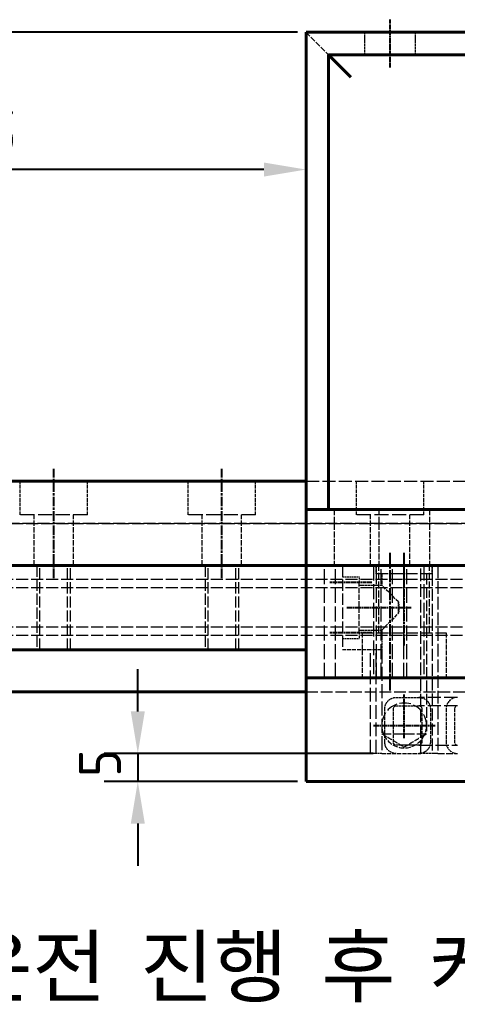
# Model space of a CAD drawing. Header units: millimetres. Extents: x 0 to 2375, y 0 to 3360.
# Drawn here: x 734.5 to 812.5, y 2633.7 to 2808.8 of the extents above; entities that cross this region are included whole.
import ezdxf

# ---------------------------------------------------------------- set-up
doc = ezdxf.new("R2010")
doc.units = ezdxf.units.MM
doc.linetypes.add('DPJA0641_Hot Stamping Coil$0$CHAIN', pattern=[0.3543, 0.2362, -0.0295, 0.0591, -0.0295])
doc.linetypes.add('DPJA0641_Hot Stamping Coil$0$DASHED', pattern=[0.2067, 0.1654, -0.0413])
for name, color, linetype, lineweight in [('DPJA0641_Hot Stamping Coil$0$가려진 것(ISO)', 2, 'DPJA0641_Hot Stamping Coil$0$DASHED', 18), ('DPJA0641_Hot Stamping Coil$0$가시적인 것(ISO)', 3, 'Continuous', 40), ('DPJA0641_Hot Stamping Coil$0$기호(ISO)', 5, 'Continuous', 25), ('DPJA0641_Hot Stamping Coil$0$중심 표식(ISO)', 1, 'Continuous', 25), ('DPJA0641_Hot Stamping Coil$0$중심선(ISO)', 1, 'Continuous', 25), ('DPJA0641_Hot Stamping Coil$0$치수(ISO)', 2, 'Continuous', 25)]:
    doc.layers.add(name, color=color, linetype=linetype, lineweight=lineweight)
doc.styles.add('DPJA0641_Hot Stamping Coil$0$치수 텍스트_PSTEK_POSCO', font='isocp.shx')
doc.dimstyles.new('DPJA0641_Hot Stamping Coil$0$치수_PSTEK_POSCO', dxfattribs={"dimscale": 3, "dimtxt": 2.5, "dimasz": 2.5, "dimexe": 2, "dimexo": 0.5, "dimgap": 1, "dimtad": 1, "dimrnd": 1e-08, "dimdsep": 46, "dimtxsty": 'DPJA0641_Hot Stamping Coil$0$치수 텍스트_PSTEK_POSCO', "dimcen": 0.09, "dimdle": 10, "dimclrd": 7, "dimclre": 7, "dimclrt": 2, "dimadec": 1, "dimazin": 2, "dimtfac": 1, "dimtmove": 0, "dimatfit": 3, "dimfxl": 0, "dimtolj": 1, "dimlwd": -1, "dimlwe": -1, "dimarcsym": 0})
doc.dimstyles.new('DPJA0641_Hot Stamping Coil$0$치수_PSTEK_POSCO$7', dxfattribs={"dimscale": 3, "dimtxt": 2.5, "dimasz": 2.5, "dimexe": 2, "dimexo": 0.5, "dimgap": 1, "dimtad": 1, "dimrnd": 1e-08, "dimdsep": 46, "dimtxsty": 'DPJA0641_Hot Stamping Coil$0$치수 텍스트_PSTEK_POSCO', "dimcen": 0.09, "dimdle": 10, "dimclrd": 7, "dimclre": 7, "dimclrt": 2, "dimadec": 1, "dimazin": 2, "dimtfac": 1, "dimtmove": 0, "dimatfit": 3, "dimfxl": 0, "dimtolj": 1, "dimlwd": -1, "dimlwe": -1, "dimarcsym": 0})

# ---------------------------------------------------------------- blocks, each defined once
blk = doc.blocks.new('*D275')
at = {"layer": 'Defpoints', "color": 0}
for p in [(785.54, 337.4), (625.04, 259.9), (655.04, 259.9)]:
    blk.add_point(p, dxfattribs=at)
at = {"layer": 'DPJA0641_Hot Stamping Coil$0$치수(ISO)', "color": 7}
for p, q in [((784.04, 337.4), (619.04, 337.4)), ((625.04, 329.9), (625.04, 267.4)), ((653.54, 259.9), (619.04, 259.9))]:
    blk.add_line(p, q, dxfattribs=at)
for points in [[(623.79, 329.9), (626.29, 329.9), (625.04, 337.4)], [(623.79, 267.4), (626.29, 267.4), (625.04, 259.9)]]:
    blk.add_solid(points, dxfattribs=at)
at = {"layer": 'DPJA0641_Hot Stamping Coil$0$치수(ISO)', "color": 2, "insert": (618.29, 290.62), "char_height": 7.5, "attachment_point": 4, "rotation": 90, "style": 'DPJA0641_Hot Stamping Coil$0$치수 텍스트_PSTEK_POSCO'}
blk.add_mtext('\\A1;77.5', dxfattribs=at)
blk = doc.blocks.new('*D278')
at = {"layer": 'Defpoints', "color": 0}
for p in [(670.04, 312.94), (670.04, 259.9), (785.54, 222.4)]:
    blk.add_point(p, dxfattribs=at)
at = {"layer": 'DPJA0641_Hot Stamping Coil$0$치수(ISO)', "color": 7}
for p, q in [((670.04, 261.4), (670.04, 318.94)), ((785.54, 223.9), (785.54, 318.94)), ((778.04, 312.94), (677.54, 312.94))]:
    blk.add_line(p, q, dxfattribs=at)
for points in [[(677.54, 314.19), (677.54, 311.69), (670.04, 312.94)], [(778.04, 314.19), (778.04, 311.69), (785.54, 312.94)]]:
    blk.add_solid(points, dxfattribs=at)
at = {"layer": 'DPJA0641_Hot Stamping Coil$0$치수(ISO)', "color": 2, "insert": (715.36, 319.69), "char_height": 7.5, "attachment_point": 4, "style": 'DPJA0641_Hot Stamping Coil$0$치수 텍스트_PSTEK_POSCO'}
blk.add_mtext('\\A1;115.5', dxfattribs=at)
blk = doc.blocks.new('*D297')
at = {"layer": 'Defpoints', "color": 0}
for p in [(799.04, 208.9), (755.54, 203.9), (785.54, 203.9)]:
    blk.add_point(p, dxfattribs=at)
at = {"layer": 'DPJA0641_Hot Stamping Coil$0$치수(ISO)', "color": 7}
for p, q in [((755.54, 216.4), (755.54, 223.9)), ((797.54, 208.9), (749.54, 208.9)), ((755.54, 208.9), (755.54, 203.9)), ((784.04, 203.9), (749.54, 203.9)), ((755.54, 196.4), (755.54, 188.9))]:
    blk.add_line(p, q, dxfattribs=at)
for points in [[(754.29, 216.4), (756.79, 216.4), (755.54, 208.9)], [(754.29, 196.4), (756.79, 196.4), (755.54, 203.9)]]:
    blk.add_solid(points, dxfattribs=at)
at = {"layer": 'DPJA0641_Hot Stamping Coil$0$치수(ISO)', "color": 2, "insert": (748.79, 204.74), "char_height": 7.5, "attachment_point": 4, "rotation": 90, "style": 'DPJA0641_Hot Stamping Coil$0$치수 텍스트_PSTEK_POSCO'}
blk.add_mtext('\\A1;5', dxfattribs=at)
blk = doc.blocks.new('DPJA0641_Hot Stamping Coil')
at = {"layer": 'DPJA0641_Hot Stamping Coil$0$가려진 것(ISO)', "color": 131, "ltscale": 6.023576}
blk.add_line((785.545, 337.396), (789.545, 333.396), dxfattribs=at)
at = {"layer": 'DPJA0641_Hot Stamping Coil$0$가려진 것(ISO)', "color": 131, "ltscale": 2.539495}
for p, q in [((796.045, 333.396), (796.045, 337.396)), ((805.045, 333.396), (805.045, 337.396))]:
    blk.add_line(p, q, dxfattribs=at)
at = {"layer": 'DPJA0641_Hot Stamping Coil$0$가려진 것(ISO)', "ltscale": 3.809293}
for p, q in [((734.545, 251.396), (734.545, 257.396)), ((746.545, 251.396), (746.545, 257.396)), ((764.545, 251.396), (764.545, 257.396)), ((776.545, 251.396), (776.545, 257.396)), ((794.545, 251.396), (794.545, 257.396)), ((806.545, 251.396), (806.545, 257.396))]:
    blk.add_line(p, q, dxfattribs=at)
at = {"layer": 'DPJA0641_Hot Stamping Coil$0$가려진 것(ISO)', "ltscale": 14.110627}
blk.add_line((785.545, 257.396), (820.545, 257.396), dxfattribs=at)
at = {"layer": 'DPJA0641_Hot Stamping Coil$0$가려진 것(ISO)', "color": 131, "ltscale": 6.348889}
for p, q in [((790.545, 252.396), (790.545, 242.396)), ((798.545, 252.396), (798.545, 242.396)), ((807.545, 252.396), (807.545, 242.396))]:
    blk.add_line(p, q, dxfattribs=at)
at = {"layer": 'DPJA0641_Hot Stamping Coil$0$가려진 것(ISO)', "ltscale": 15.198803}
for p, q in [((746.545, 251.396), (734.545, 251.396)), ((776.545, 251.396), (764.545, 251.396)), ((806.545, 251.396), (794.545, 251.396))]:
    blk.add_line(p, q, dxfattribs=at)
at = {"layer": 'DPJA0641_Hot Stamping Coil$0$가려진 것(ISO)', "ltscale": 5.71399}
for p, q in [((737.045, 242.396), (737.045, 251.396)), ((744.045, 242.396), (744.045, 251.396)), ((767.045, 242.396), (767.045, 251.396)), ((774.045, 242.396), (774.045, 251.396)), ((797.045, 242.396), (797.045, 251.396)), ((804.045, 242.396), (804.045, 251.396))]:
    blk.add_line(p, q, dxfattribs=at)
at = {"layer": 'DPJA0641_Hot Stamping Coil$0$가려진 것(ISO)', "ltscale": 13.05473}
blk.add_line((700.545, 249.896), (870.545, 249.896), dxfattribs=at)
at = {"layer": 'DPJA0641_Hot Stamping Coil$0$가려진 것(ISO)', "color": 7, "ltscale": 13.05473}
blk.add_line((872.045, 249.896), (702.045, 249.896), dxfattribs=at)
at = {"layer": 'DPJA0641_Hot Stamping Coil$0$가려진 것(ISO)', "ltscale": 12.094824}
for p, q in [((737.545, 242.396), (737.545, 227.396)), ((738.086, 227.396), (738.086, 242.396)), ((743.003, 227.396), (743.003, 242.396)), ((743.545, 227.396), (743.545, 242.396)), ((767.545, 242.396), (767.545, 227.396)), ((768.086, 227.396), (768.086, 242.396)), ((773.003, 227.396), (773.003, 242.396)), ((773.545, 227.396), (773.545, 242.396))]:
    blk.add_line(p, q, dxfattribs=at)
at = {"layer": 'DPJA0641_Hot Stamping Coil$0$가려진 것(ISO)', "ltscale": 16.126431}
for p, q in [((788.816, 222.396), (788.816, 242.396)), ((790.816, 222.396), (790.816, 242.396)), ((797.545, 242.396), (797.545, 222.396)), ((798.086, 222.396), (798.086, 242.396)), ((798.965, 222.396), (798.965, 242.396)), ((800.965, 222.396), (800.965, 242.396)), ((803.003, 222.396), (803.003, 242.396)), ((803.545, 222.396), (803.545, 242.396)), ((806.545, 242.396), (806.545, 222.396))]:
    blk.add_line(p, q, dxfattribs=at)
at = {"layer": 'DPJA0641_Hot Stamping Coil$0$가려진 것(ISO)', "color": 1, "ltscale": 12.094824}
blk.add_line((792.045, 242.396), (792.045, 227.396), dxfattribs=at)
at = {"layer": 'DPJA0641_Hot Stamping Coil$0$가려진 것(ISO)', "color": 1, "ltscale": 0.952248}
for p, q in [((798.045, 240.896), (798.045, 242.396)), ((798.045, 242.396), (798.045, 240.896)), ((808.045, 240.896), (808.045, 242.396)), ((808.045, 242.396), (808.045, 240.896))]:
    blk.add_line(p, q, dxfattribs=at)
at = {"layer": 'DPJA0641_Hot Stamping Coil$0$가려진 것(ISO)', "ltscale": 7.618686}
for p, q in [((798.545, 230.396), (798.545, 242.396)), ((807.545, 230.396), (807.545, 242.396))]:
    blk.add_line(p, q, dxfattribs=at)
at = {"layer": 'DPJA0641_Hot Stamping Coil$0$가려진 것(ISO)', "color": 1, "ltscale": 13.505886}
for p, q in [((806.045, 208.896), (806.045, 242.396)), ((809.045, 242.396), (809.045, 208.896))]:
    blk.add_line(p, q, dxfattribs=at)
at = {"layer": 'DPJA0641_Hot Stamping Coil$0$가려진 것(ISO)', "ltscale": 12.915457}
for p, q in [((925.545, 239.896), (693.288, 239.896)), ((925.545, 238.396), (693.288, 238.396)), ((925.545, 231.396), (693.288, 231.396)), ((925.545, 229.896), (693.288, 229.896))]:
    blk.add_line(p, q, dxfattribs=at)
at = {"layer": 'DPJA0641_Hot Stamping Coil$0$가려진 것(ISO)', "color": 1, "ltscale": 1.904597}
for p, q in [((792.045, 240.396), (795.045, 240.396)), ((792.045, 229.396), (795.045, 229.396))]:
    blk.add_line(p, q, dxfattribs=at)
at = {"layer": 'DPJA0641_Hot Stamping Coil$0$가려진 것(ISO)', "color": 1, "ltscale": 0.997197}
for p, q in [((795.045, 240.396), (795.045, 239.396)), ((795.045, 230.396), (795.045, 229.396))]:
    blk.add_line(p, q, dxfattribs=at)
at = {"layer": 'DPJA0641_Hot Stamping Coil$0$가려진 것(ISO)', "color": 1, "ltscale": 12.665669}
blk.add_line((808.045, 240.896), (798.045, 240.896), dxfattribs=at)
blk.add_line((808.045, 240.896), (798.045, 240.896), dxfattribs=at)
at = {"layer": 'DPJA0641_Hot Stamping Coil$0$가려진 것(ISO)', "color": 1, "ltscale": 1.269698}
blk.add_line((799.045, 240.896), (799.045, 238.896), dxfattribs=at)
at = {"layer": 'DPJA0641_Hot Stamping Coil$0$가려진 것(ISO)', "color": 1, "ltscale": 11.490082}
blk.add_line((807.045, 240.896), (807.045, 212.396), dxfattribs=at)
at = {"layer": 'DPJA0641_Hot Stamping Coil$0$가려진 것(ISO)', "color": 1, "ltscale": 12.901145}
blk.add_line((808.045, 240.896), (808.045, 208.896), dxfattribs=at)
at = {"layer": 'DPJA0641_Hot Stamping Coil$0$가려진 것(ISO)', "color": 1, "ltscale": 5.71399}
blk.add_line((795.045, 230.396), (795.045, 239.396), dxfattribs=at)
at = {"layer": 'DPJA0641_Hot Stamping Coil$0$가려진 것(ISO)', "color": 1, "ltscale": 2.539495}
for p, q in [((795.045, 238.896), (799.045, 238.896)), ((795.045, 230.896), (799.045, 230.896))]:
    blk.add_line(p, q, dxfattribs=at)
at = {"layer": 'DPJA0641_Hot Stamping Coil$0$가려진 것(ISO)', "color": 1, "ltscale": 3.94806}
for p, q in [((802.045, 235.896), (799.045, 238.896)), ((799.045, 230.896), (802.045, 233.896))]:
    blk.add_line(p, q, dxfattribs=at)
at = {"layer": 'DPJA0641_Hot Stamping Coil$0$가려진 것(ISO)', "color": 1, "ltscale": 1.283311}
blk.add_line((802.045, 233.896), (802.045, 235.896), dxfattribs=at)
at = {"layer": 'DPJA0641_Hot Stamping Coil$0$가려진 것(ISO)', "ltscale": 12.665669}
blk.add_line((795.545, 230.396), (810.545, 230.396), dxfattribs=at)
at = {"layer": 'DPJA0641_Hot Stamping Coil$0$가려진 것(ISO)', "ltscale": 5.079091}
for p, q in [((795.545, 230.396), (795.545, 222.396)), ((810.545, 230.396), (810.545, 222.396))]:
    blk.add_line(p, q, dxfattribs=at)
at = {"layer": 'DPJA0641_Hot Stamping Coil$0$가려진 것(ISO)', "color": 1, "ltscale": 2.222046}
blk.add_line((799.045, 230.896), (799.045, 227.396), dxfattribs=at)
at = {"layer": 'DPJA0641_Hot Stamping Coil$0$가려진 것(ISO)', "color": 1, "ltscale": 4.444192}
for p, q in [((799.045, 227.396), (792.045, 227.396)), ((799.045, 208.896), (806.045, 208.896))]:
    blk.add_line(p, q, dxfattribs=at)
at = {"layer": 'DPJA0641_Hot Stamping Coil$0$가려진 것(ISO)', "color": 1, "ltscale": 14.916949}
for p, q in [((797.045, 208.896), (797.045, 227.396)), ((798.045, 208.896), (798.045, 227.396)), ((799.045, 227.396), (799.045, 208.896))]:
    blk.add_line(p, q, dxfattribs=at)
at = {"layer": 'DPJA0641_Hot Stamping Coil$0$가려진 것(ISO)', "color": 7, "ltscale": 12.681239}
blk.add_line((785.545, 219.896), (872.045, 219.896), dxfattribs=at)
at = {"layer": 'DPJA0641_Hot Stamping Coil$0$가려진 것(ISO)', "color": 1, "ltscale": 2.57581}
for p, q in [((801.628, 218.896), (805.685, 218.896)), ((801.628, 217.396), (805.685, 217.396)), ((805.685, 210.396), (801.628, 210.396))]:
    blk.add_line(p, q, dxfattribs=at)
at = {"layer": 'DPJA0641_Hot Stamping Coil$0$가려진 것(ISO)', "color": 1, "ltscale": 3.809293}
for p, q in [((810.53, 216.896), (810.53, 210.896)), ((812.03, 216.896), (812.03, 210.896))]:
    blk.add_line(p, q, dxfattribs=at)
at = {"layer": 'DPJA0641_Hot Stamping Coil$0$가려진 것(ISO)', "color": 1, "ltscale": 10.132536}
blk.add_line((799.045, 212.396), (807.045, 212.396), dxfattribs=at)
at = {"layer": 'DPJA0641_Hot Stamping Coil$0$가려진 것(ISO)', "color": 1, "ltscale": 0.294554}
for p, q in [((799.443, 212.157), (799.045, 212.396)), ((806.647, 212.157), (807.045, 212.396))]:
    blk.add_line(p, q, dxfattribs=at)
at = {"layer": 'DPJA0641_Hot Stamping Coil$0$가려진 것(ISO)', "color": 1, "ltscale": 1.795665}
blk.add_line((799.045, 208.896), (797.045, 208.896), dxfattribs=at)
at = {"layer": 'DPJA0641_Hot Stamping Coil$0$가려진 것(ISO)', "color": 1, "ltscale": 2.693548}
blk.add_line((809.045, 208.896), (806.045, 208.896), dxfattribs=at)
at = {"layer": 'DPJA0641_Hot Stamping Coil$0$가려진 것(ISO)', "color": 1, "ltscale": 1.994494}
for centre, start, end in [((812.53, 216.896), 90, 180), ((812.53, 210.896), 180, 270)]:
    blk.add_arc(centre, 2, start, end, dxfattribs=at)
at = {"layer": 'DPJA0641_Hot Stamping Coil$0$가려진 것(ISO)', "color": 1, "ltscale": 12.321232}
blk.add_arc((803.045, 213.896), 4, 0, 180, dxfattribs=at)
at = {"layer": 'DPJA0641_Hot Stamping Coil$0$가려진 것(ISO)', "color": 1, "ltscale": 0.498548}
for centre, start, end in [((812.53, 216.896), 90, 180), ((812.53, 210.896), 180, 270)]:
    blk.add_arc(centre, 0.5, start, end, dxfattribs=at)
at = {"layer": 'DPJA0641_Hot Stamping Coil$0$가려진 것(ISO)', "color": 1, "ltscale": 1.363788}
for start, end in [(180, 202.02431), (337.97569, 0)]:
    blk.add_arc((803.045, 213.896), 4, start, end, dxfattribs=at)
at = {"layer": 'DPJA0641_Hot Stamping Coil$0$가려진 것(ISO)', "color": 1, "ltscale": 5.693816}
blk.add_arc((803.045, 213.896), 4, 205.76982, 334.23018, dxfattribs=at)
at = {"layer": 'DPJA0641_Hot Stamping Coil$0$가려진 것(ISO)', "color": 1, "ltscale": 1.273614}
blk.add_open_spline([(802.045, 235.896), (802.089, 235.557), (802.111, 235.221), (802.111, 234.896), (802.111, 234.571), (802.089, 234.235), (802.045, 233.896)], degree=3, knots=[-0.09753832, -0.09753832, -0.09753832, -0.09753832, 0, 0, 0, 0.09753833, 0.09753833, 0.09753833, 0.09753833], dxfattribs=at)
at = {"layer": 'DPJA0641_Hot Stamping Coil$0$가려진 것(ISO)', "color": 1, "ltscale": 2.008426}
blk.add_open_spline([(799.6, 216.896), (799.6, 217.153), (799.65, 217.408), (799.846, 217.885), (799.99, 218.103), (800.356, 218.475), (800.575, 218.625), (800.944, 218.784), (801.077, 218.826), (801.35, 218.882), (801.489, 218.896), (801.628, 218.896)], degree=3, knots=[0, 0, 0, 0, 0.07713685, 0.07713685, 0.15482041, 0.15482041, 0.23360568, 0.23360568, 0.27532061, 0.27532061, 0.31708381, 0.31708381, 0.31708381, 0.31708381], dxfattribs=at)
at = {"layer": 'DPJA0641_Hot Stamping Coil$0$가려진 것(ISO)', "color": 1, "ltscale": 2.009565}
blk.add_open_spline([(805.685, 218.896), (805.953, 218.896), (806.219, 218.844), (806.713, 218.641), (806.937, 218.493), (807.311, 218.121), (807.459, 217.902), (807.663, 217.419), (807.715, 217.159), (807.715, 216.896)], degree=3, knots=[0, 0, 0, 0, 0.08040519, 0.08040519, 0.16020535, 0.16020535, 0.23876629, 0.23876629, 0.31765004, 0.31765004, 0.31765004, 0.31765004], dxfattribs=at)
at = {"layer": 'DPJA0641_Hot Stamping Coil$0$가려진 것(ISO)', "color": 1, "ltscale": 14.23008}
for points, knots in [([(812.531, 218.896), (809.527, 218.896), (807.252, 218.896), (805.745, 218.896), (805.725, 218.896), (805.705, 218.896), (805.685, 218.896)], [509.3254554, 509.3254554, 509.3254554, 509.3254554, 511.9375204, 511.9375204, 511.9375204, 511.9726605, 511.9726605, 511.9726605, 511.9726605]), ([(812.531, 217.396), (809.527, 217.396), (807.252, 217.396), (805.745, 217.396), (805.725, 217.396), (805.705, 217.396), (805.685, 217.396)], [509.3254554, 509.3254554, 509.3254554, 509.3254554, 511.9375204, 511.9375204, 511.9375204, 511.9726605, 511.9726605, 511.9726605, 511.9726605]), ([(805.685, 210.396), (805.705, 210.396), (805.725, 210.396), (805.745, 210.396), (807.252, 210.396), (809.527, 210.396), (812.531, 210.396)], [-511.9726605, -511.9726605, -511.9726605, -511.9726605, -511.9375204, -511.9375204, -511.9375204, -509.3254554, -509.3254554, -509.3254554, -509.3254554])]:
    blk.add_open_spline(points, degree=3, knots=knots, dxfattribs=at)
at = {"layer": 'DPJA0641_Hot Stamping Coil$0$가려진 것(ISO)', "color": 1, "ltscale": 0.502062}
for points, knots in [([(801.121, 216.896), (801.121, 216.916), (801.122, 216.937), (801.133, 217.021), (801.153, 217.083), (801.216, 217.195), (801.259, 217.245), (801.355, 217.321), (801.405, 217.349), (801.513, 217.386), (801.57, 217.396), (801.628, 217.396)], [0, 0, 0, 0, 0.006115045, 0.006115045, 0.025416949, 0.025416949, 0.044916788, 0.044916788, 0.062073727, 0.062073727, 0.079276208, 0.079276208, 0.079276208, 0.079276208]), ([(801.628, 210.396), (801.607, 210.396), (801.587, 210.397), (801.5, 210.408), (801.435, 210.429), (801.32, 210.494), (801.269, 210.537), (801.193, 210.632), (801.167, 210.681), (801.13, 210.786), (801.121, 210.841), (801.121, 210.896)], [0, 0, 0, 0, 0.006197642, 0.006197642, 0.02624303, 0.02624303, 0.046079298, 0.046079298, 0.062721294, 0.062721294, 0.079320386, 0.079320386, 0.079320386, 0.079320386])]:
    blk.add_open_spline(points, degree=3, knots=knots, dxfattribs=at)
at = {"layer": 'DPJA0641_Hot Stamping Coil$0$가려진 것(ISO)', "color": 1, "ltscale": 0.502282}
for points, knots in [([(805.685, 217.396), (805.706, 217.396), (805.726, 217.395), (805.813, 217.384), (805.877, 217.363), (805.994, 217.298), (806.044, 217.255), (806.12, 217.16), (806.147, 217.111), (806.183, 217.006), (806.192, 216.951), (806.192, 216.896)], [0, 0, 0, 0, 0.006188375, 0.006188375, 0.026264985, 0.026264985, 0.046122425, 0.046122425, 0.062762358, 0.062762358, 0.079356509, 0.079356509, 0.079356509, 0.079356509]), ([(806.192, 210.896), (806.192, 210.876), (806.191, 210.855), (806.181, 210.772), (806.16, 210.71), (806.097, 210.597), (806.054, 210.547), (805.959, 210.471), (805.908, 210.443), (805.8, 210.406), (805.743, 210.396), (805.685, 210.396)], [0, 0, 0, 0, 0.006096373, 0.006096373, 0.025382059, 0.025382059, 0.0448798, 0.0448798, 0.062070979, 0.062070979, 0.079309775, 0.079309775, 0.079309775, 0.079309775])]:
    blk.add_open_spline(points, degree=3, knots=knots, dxfattribs=at)
at = {"layer": 'DPJA0641_Hot Stamping Coil$0$가려진 것(ISO)', "color": 1, "ltscale": 3.809293}
for points, knots in [([(799.6, 210.896), (799.6, 211.896), (799.6, 212.896), (799.6, 214.896), (799.6, 215.896), (799.6, 216.896)], [-0.8, -0.8, -0.8, -0.8, -0.5, -0.5, -0.2, -0.2, -0.2, -0.2]), ([(801.121, 210.896), (801.121, 211.896), (801.121, 212.896), (801.121, 214.896), (801.121, 215.896), (801.121, 216.896)], [0, 0, 0, 0, 0.3, 0.3, 0.6, 0.6, 0.6, 0.6]), ([(806.192, 216.896), (806.192, 215.896), (806.192, 214.896), (806.192, 212.896), (806.192, 211.896), (806.192, 210.896)], [0, 0, 0, 0, 0.3, 0.3, 0.6, 0.6, 0.6, 0.6]), ([(807.715, 216.896), (807.715, 215.896), (807.715, 214.896), (807.715, 212.896), (807.715, 211.896), (807.715, 210.896)], [-0.8, -0.8, -0.8, -0.8, -0.5, -0.5, -0.2, -0.2, -0.2, -0.2])]:
    blk.add_open_spline(points, degree=3, knots=knots, dxfattribs=at)
at = {"layer": 'DPJA0641_Hot Stamping Coil$0$가려진 것(ISO)', "color": 1, "ltscale": 0.970396}
for points in [[(799.443, 212.157), (799.424, 212.195), (799.395, 212.252), (799.337, 212.396)], [(806.753, 212.396), (806.695, 212.252), (806.666, 212.195), (806.647, 212.157)]]:
    blk.add_open_spline(points, degree=3, dxfattribs=at)
at = {"layer": 'DPJA0641_Hot Stamping Coil$0$가려진 것(ISO)', "color": 1, "ltscale": 5.405801}
blk.add_open_spline([(806.647, 212.157), (806.353, 211.981), (806.056, 211.805), (805.373, 211.407), (804.982, 211.182), (804.176, 210.71), (803.762, 210.458), (803.285, 210.165), (803.236, 210.135), (803.165, 210.093), (803.142, 210.08), (803.095, 210.058), (803.073, 210.047), (803.017, 210.047), (802.995, 210.058), (802.948, 210.08), (802.925, 210.093), (802.854, 210.135), (802.805, 210.165), (802.328, 210.458), (801.914, 210.71), (801.108, 211.182), (800.717, 211.407), (800.034, 211.805), (799.736, 211.981), (799.443, 212.157)], degree=3, knots=[2.07943541, 2.07943541, 2.07943541, 2.07943541, 2.20560837, 2.20560837, 2.36315183, 2.36315183, 2.52069528, 2.52069528, 2.53733315, 2.53733315, 2.54565208, 2.54565208, 2.55397101, 2.55397101, 2.56228994, 2.56228994, 2.57060887, 2.57060887, 2.58724673, 2.58724673, 2.74479019, 2.74479019, 2.90233364, 2.90233364, 3.02850661, 3.02850661, 3.02850661, 3.02850661], dxfattribs=at)
at = {"layer": 'DPJA0641_Hot Stamping Coil$0$가려진 것(ISO)', "color": 1, "ltscale": 2.008427}
blk.add_open_spline([(801.628, 208.896), (801.36, 208.896), (801.095, 208.948), (800.602, 209.151), (800.378, 209.299), (800.004, 209.67), (799.856, 209.889), (799.653, 210.372), (799.6, 210.633), (799.6, 210.896)], degree=3, knots=[0, 0, 0, 0, 0.08027282, 0.08027282, 0.15992639, 0.15992639, 0.23842921, 0.23842921, 0.31746656, 0.31746656, 0.31746656, 0.31746656], dxfattribs=at)
at = {"layer": 'DPJA0641_Hot Stamping Coil$0$가려진 것(ISO)', "color": 1, "ltscale": 2.009564}
blk.add_open_spline([(807.715, 210.896), (807.715, 210.639), (807.665, 210.385), (807.47, 209.908), (807.326, 209.69), (806.96, 209.318), (806.741, 209.168), (806.371, 209.009), (806.238, 208.967), (805.964, 208.91), (805.825, 208.896), (805.685, 208.896)], degree=3, knots=[0, 0, 0, 0, 0.07702333, 0.07702333, 0.15466227, 0.15466227, 0.23352482, 0.23352482, 0.27536773, 0.27536773, 0.31725626, 0.31725626, 0.31725626, 0.31725626], dxfattribs=at)
at = {"layer": 'DPJA0641_Hot Stamping Coil$0$가려진 것(ISO)', "color": 1, "ltscale": 7.171275}
blk.add_open_spline([(809.046, 208.896), (810.069, 208.896), (811.232, 208.896), (812.531, 208.896)], degree=3, dxfattribs=at)
at = {"layer": 'DPJA0641_Hot Stamping Coil$0$가시적인 것(ISO)', "color": 131}
for p, q in [((785.545, 337.396), (1115.545, 337.396)), ((785.545, 252.396), (785.545, 337.396)), ((793.545, 329.396), (789.545, 333.396)), ((1111.545, 333.396), (789.545, 333.396)), ((789.545, 252.396), (789.545, 333.396)), ((789.545, 252.396), (785.545, 252.396)), ((785.545, 252.396), (815.545, 252.396)), ((785.545, 252.396), (785.545, 242.396)), ((815.545, 242.396), (785.545, 242.396))]:
    blk.add_line(p, q, dxfattribs=at)
at = {"layer": 'DPJA0641_Hot Stamping Coil$0$가시적인 것(ISO)'}
for p, q in [((700.545, 257.396), (785.545, 257.396)), ((655.545, 242.396), (785.545, 242.396)), ((785.545, 242.396), (700.545, 242.396)), ((785.545, 242.396), (1115.545, 242.396)), ((785.545, 222.396), (785.545, 242.396)), ((655.545, 227.396), (785.545, 227.396)), ((1115.545, 222.396), (785.545, 222.396))]:
    blk.add_line(p, q, dxfattribs=at)
at = {"layer": 'DPJA0641_Hot Stamping Coil$0$가시적인 것(ISO)', "color": 8}
for p, q in [((785.545, 222.396), (785.545, 203.896)), ((785.545, 203.896), (870.545, 203.896))]:
    blk.add_line(p, q, dxfattribs=at)
at = {"layer": 'DPJA0641_Hot Stamping Coil$0$가시적인 것(ISO)', "color": 7}
blk.add_line((702.045, 219.896), (785.545, 219.896), dxfattribs=at)
at = {"layer": 'DPJA0641_Hot Stamping Coil$0$중심 표식(ISO)', "linetype": 'DPJA0641_Hot Stamping Coil$0$CHAIN', "ltscale": 2.870519}
blk.add_line((803.045, 211.646), (803.045, 219.396), dxfattribs=at)
at = {"layer": 'DPJA0641_Hot Stamping Coil$0$중심 표식(ISO)', "linetype": 'DPJA0641_Hot Stamping Coil$0$CHAIN', "ltscale": 4.074327}
blk.add_line((797.545, 213.896), (808.545, 213.896), dxfattribs=at)
at = {"layer": 'DPJA0641_Hot Stamping Coil$0$중심선(ISO)', "linetype": 'DPJA0641_Hot Stamping Coil$0$CHAIN', "ltscale": 3.148321}
blk.add_line((800.545, 331.146), (800.545, 339.646), dxfattribs=at)
at = {"layer": 'DPJA0641_Hot Stamping Coil$0$중심선(ISO)', "linetype": 'DPJA0641_Hot Stamping Coil$0$CHAIN', "ltscale": 7.222748}
for p, q in [((740.545, 240.146), (740.545, 259.646)), ((770.545, 240.146), (770.545, 259.646))]:
    blk.add_line(p, q, dxfattribs=at)
at = {"layer": 'DPJA0641_Hot Stamping Coil$0$중심선(ISO)', "linetype": 'DPJA0641_Hot Stamping Coil$0$CHAIN', "ltscale": 9.07476}
blk.add_line((800.545, 220.146), (800.545, 244.646), dxfattribs=at)
at = {"layer": 'DPJA0641_Hot Stamping Coil$0$중심선(ISO)', "linetype": 'DPJA0641_Hot Stamping Coil$0$CHAIN', "ltscale": 6.111541}
blk.add_line((803.045, 228.146), (803.045, 244.646), dxfattribs=at)
at = {"layer": 'DPJA0641_Hot Stamping Coil$0$중심선(ISO)', "linetype": 'DPJA0641_Hot Stamping Coil$0$CHAIN', "ltscale": 2.222315}
blk.add_line((803.045, 238.646), (803.045, 244.646), dxfattribs=at)
at = {"layer": 'DPJA0641_Hot Stamping Coil$0$중심선(ISO)', "linetype": 'DPJA0641_Hot Stamping Coil$0$CHAIN', "ltscale": 2.777919}
for p, q in [((797.295, 239.396), (789.795, 239.396)), ((797.295, 230.396), (789.795, 230.396))]:
    blk.add_line(p, q, dxfattribs=at)
at = {"layer": 'DPJA0641_Hot Stamping Coil$0$중심선(ISO)', "linetype": 'DPJA0641_Hot Stamping Coil$0$CHAIN', "ltscale": 4.259529}
blk.add_line((792.795, 234.896), (804.295, 234.896), dxfattribs=at)
at = {"layer": 'DPJA0641_Hot Stamping Coil$0$기호(ISO)', "color": 2, "insert": (710.395, 170.38), "char_height": 10.5, "width": 258.39512, "attachment_point": 4, "style": 'DPJA0641_Hot Stamping Coil$0$치수 텍스트_PSTEK_POSCO'}
blk.add_mtext('{\\fISOCP|b0|i0;\\H10.5000;시운전 진행 후 케스터블 처리 할 것.}', dxfattribs=at)
at = {"layer": 'DPJA0641_Hot Stamping Coil$0$치수(ISO)', "color": 7}
for base, p1, p2, angle, override, picture, middle in [((625.045, 259.896), (785.545, 337.396), (655.045, 259.896), 270, {"dimdec": 2, "dimtp": 0, "dimtm": 0, "dimtdec": 2, "dimtofl": 0, "dimatfit": 1}, '*D275', (625.045, 298.646)), ((670.045, 312.938), (785.545, 222.396), (670.045, 259.896), 180, {"dimdec": 2, "dimtp": 0, "dimtm": 0, "dimtdec": 2, "dimtofl": 0, "dimatfit": 1}, '*D278', (724.519, 312.938)), ((755.545, 203.896), (799.045, 208.896), (785.545, 203.896), 270, {"dimdec": 2, "dimtp": 0, "dimtm": 0, "dimtdec": 2, "dimtofl": 1, "dimatfit": 1}, '*D297', (755.545, 206.396))]:
    dim = blk.add_linear_dim(base=base, p1=p1, p2=p2, angle=angle, dimstyle='DPJA0641_Hot Stamping Coil$0$치수_PSTEK_POSCO', override=override, dxfattribs=at)
    dim.commit()
    dim.dimension.update_dxf_attribs({"geometry": picture, "text_midpoint": middle, "dimtype": 128})
at = {"layer": 'DPJA0641_Hot Stamping Coil$0$기호(ISO)', "color": 7, "annotation_type": 0, "has_hookline": 1, "hookline_direction": 1, "text_width": 228.861}
blk.add_leader([(1009.806, 203.896), (979.29, 170.38), (971.79, 170.38)], dimstyle='DPJA0641_Hot Stamping Coil$0$치수_PSTEK_POSCO$7', override={"dimtad": 0}, dxfattribs=at)

msp = doc.modelspace()

# ---------------------------------------------------------------- block references
msp.add_blockref('DPJA0641_Hot Stamping Coil', (0, 2469.13))

doc.saveas('drawing.dxf')
